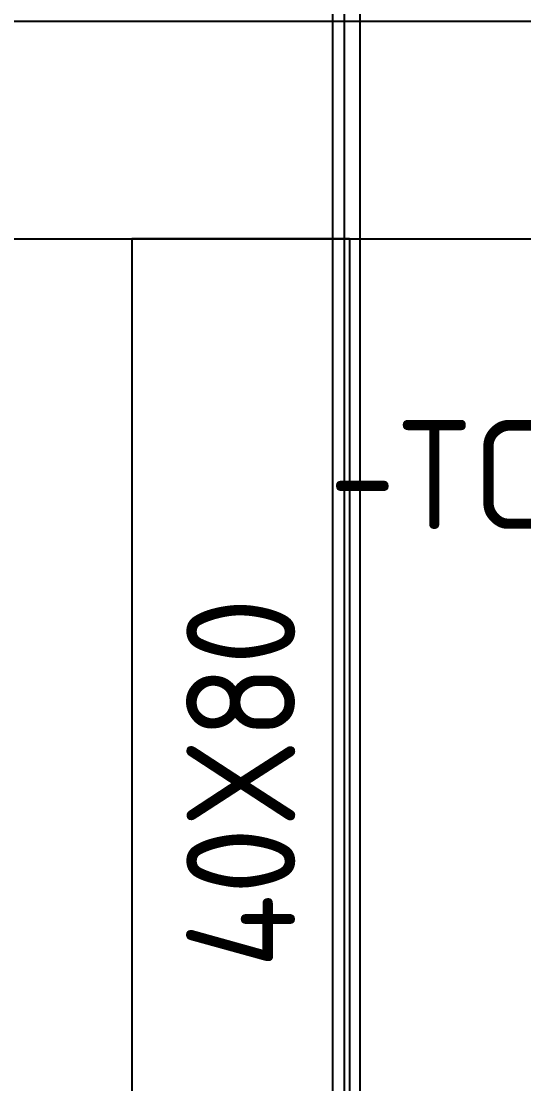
# Model space of a CAD drawing. Header units: millimetres. Extents: x 0 to 69574, y -5 to 41746.
# Drawn here: x 39503.8 to 39596.1, y 27244.1 to 27439.4 of the extents above; entities that cross this region are included whole.
import ezdxf
from ezdxf.enums import TextEntityAlignment as Align

# ---------------------------------------------------------------- set-up
doc = ezdxf.new("R2010")
doc.units = ezdxf.units.MM
doc.layers.add('! NO PLOT !', color=7, linetype='Continuous', true_color=0xff75dd, plot=False)
doc.layers.add('000-PI-Oprema', color=30, linetype='Continuous', lineweight=5)
doc.layers.add('000-PI_TEXT', color=7, linetype='Continuous')
doc.layers.add('002-PI-Kabelska kanalica', color=150, linetype='Continuous')
doc.styles.add('PI0', font='isocpeur.ttf', dxfattribs={"width": 0.9})

# ---------------------------------------------------------------- blocks, each defined once
blk = doc.blocks.new('spojnica')
at = {"layer": '! NO PLOT !', "transparency": 33554687}
for p, q in [((44768.49, 28811.5), (44768.49, 26919.4)), ((44763.49, 28809.4), (44763.49, 26919.4))]:
    blk.add_line(p, q, dxfattribs=at)
blk = doc.blocks.new('8606.000_montažna')
at = {"layer": '! NO PLOT !'}
blk.add_line((51182.39, 38449.42), (51182.39, 36559.42), dxfattribs=at)
blk = doc.blocks.new('*U580')
at = {"layer": '002-PI-Kabelska kanalica'}
for p, q in [((-20, -100), (-20, 120)), ((20, -100), (20, 120)), ((-20, -100), (20, -100))]:
    blk.add_line(p, q, dxfattribs=at)
blk = doc.blocks.new('*U1086')
at = {"layer": '002-PI-Kabelska kanalica'}
for p, q in [((-20, -100), (-20, 470)), ((20, -100), (20, 470))]:
    blk.add_line(p, q, dxfattribs=at)

msp = doc.modelspace()

# ---------------------------------------------------------------- block references
for name, p, rotation in [('*U1086', (39224.172, 27419.404), 270), ('*U580', (39544.172, 27299.404), 180)]:
    msp.add_blockref(name, p, dxfattribs=dict(rotation=rotation))
at = {"layer": '000-PI-Oprema'}
for name, p in [('8606.000_montažna', (-11619.223, -9740.014)), ('spojnica', (-5202.464, -100))]:
    msp.add_blockref(name, p, dxfattribs=at)

# ---------------------------------------------------------------- texts
at = {"insert": (39544.172, 27299.404), "char_height": 20, "width": 16.78721, "attachment_point": 5, "rotation": 90, "style": 'PI0'}
msp.add_mtext('{\\fISOCPEUR|b0|i0|c238|p34;4}0X{\\fISOCPEUR|b0|i0|c238|p34;8}0', dxfattribs=at)
at = {"layer": '000-PI_TEXT', "style": 'PI0', "width": 0.9}
msp.add_text('-TC 184 05', height=20, dxfattribs=at).set_placement((39622.292, 27356.119), align=Align.MIDDLE)

doc.saveas('drawing.dxf')
